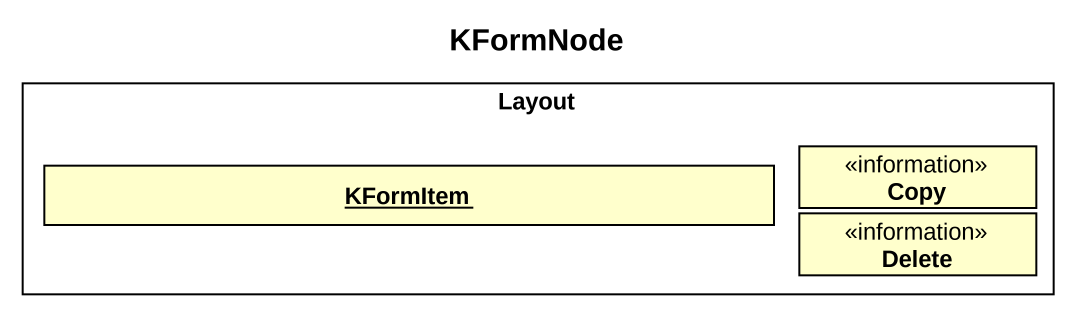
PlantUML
@startuml
title KFormNode
hide circle
hide empty members
rectangle Layout {
  object KFormItem
  class Copy <<information>>
  class Delete <<information>>
}
@enduml
